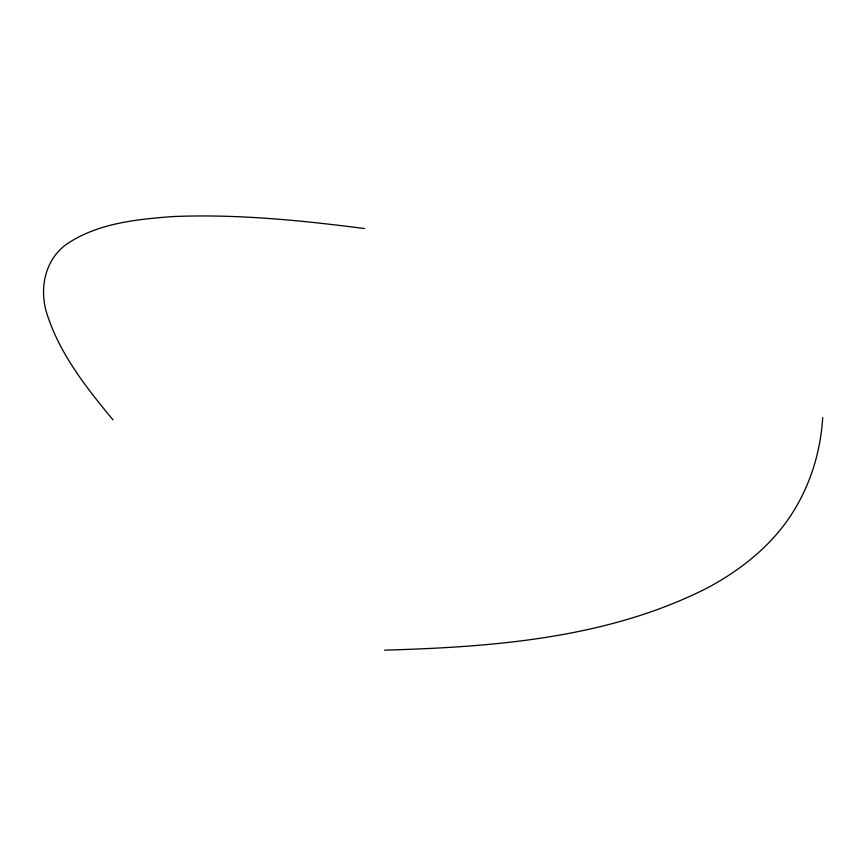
<?xml version="1.0" encoding="UTF-8"?>
<svg xmlns="http://www.w3.org/2000/svg" width="866" height="866" viewBox="0 0 866 866"><rect width="100%" height="100%" fill="white"/><g stroke="black" fill="none" stroke-linecap="round" stroke-linejoin="round"><path stroke-width="1.3" d="M822.7 417.607C820.08 461.47 803.616 504.477 773.998 537.212A309.173 196.236 1.6 0 1 706.288 588.49C607.196 638.404 493.761 646.989 384.623 650.149M364.543 228.559C300.816 220.332 236.559 213.87 172.226 216.597C135.778 219.444 97.187 223.287 66.195 244.493C45.032 259.919 39.349 288.021 46.461 312.258C59.029 353.187 86.091 387.373 113.013 419.869"/></g></svg>
